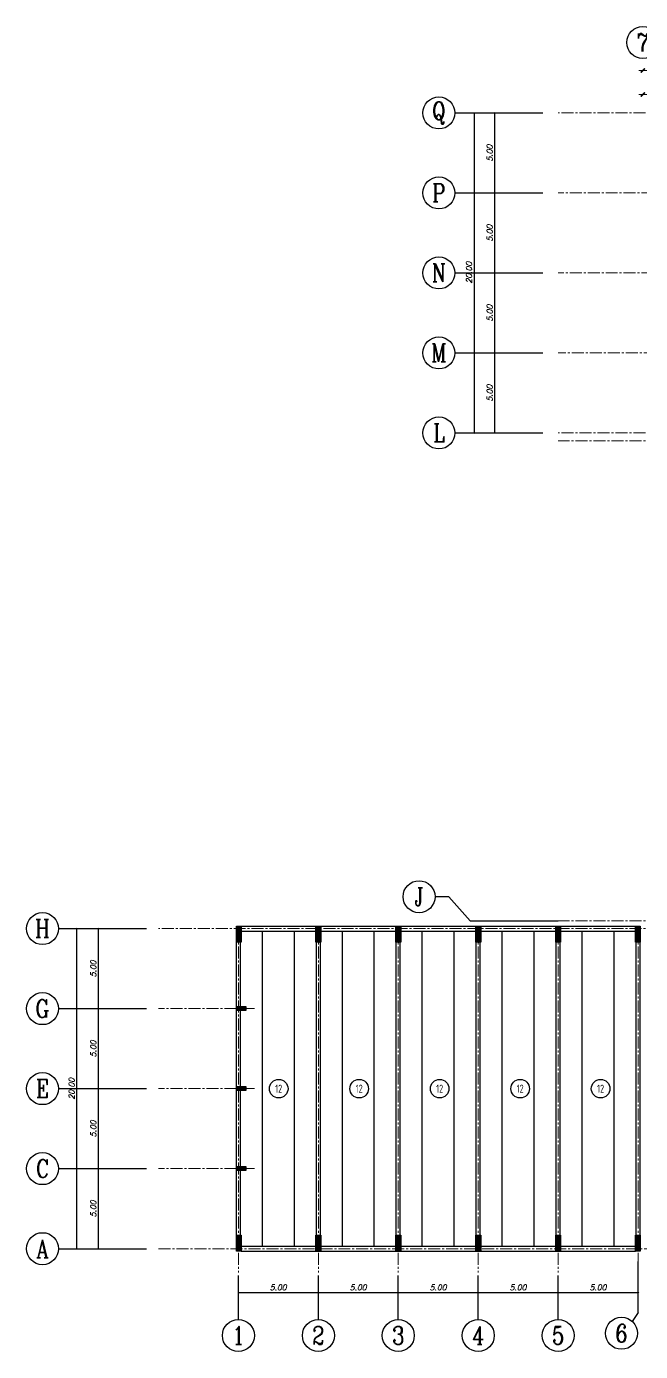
# Model space of a CAD drawing. Header units: metres. Extents: x 202848 to 204724, y 1924431 to 1925550.
# Drawn here: x 203526 to 203564.4, y 1924650.9 to 1924733.7 of the extents above; entities that cross this region are included whole.
import ezdxf
from ezdxf.enums import TextEntityAlignment as Align

# ---------------------------------------------------------------- set-up
doc = ezdxf.new("R2010")
doc.units = ezdxf.units.M
doc.header["$MEASUREMENT"] = 0
doc.linetypes.add('CENTER2', pattern=[1.125, 0.75, -0.125, 0.125, -0.125])
doc.layers.add('Axis', color=1, linetype='CENTER2', lineweight=5)
doc.layers.add('Dimations', color=3, linetype='Continuous', lineweight=5)
for name, color, linetype in [('Axis Name', 8, 'Continuous'), ('Beam', 7, 'Continuous'), ('Columns', 2, 'Continuous'), ('Diaf', 7, 'Continuous'), ('plate', 7, 'Continuous'), ('YQ_DIM', 3, 'Continuous')]:
    doc.layers.add(name, color=color, linetype=linetype)
doc.styles.add('ROMANS', font='romans.shx', dxfattribs={"oblique": 15})
doc.styles.add('YQ_AXIS', font='COMPLEX.SHX', dxfattribs={"width": 0.8, "bigfont": 'GBCBIG.SHX'})
doc.styles.add('YQ_TEXT', font='SUPEROS.SHX', dxfattribs={"width": 0.8, "bigfont": 'HZDX.SHX'})
doc.dimstyles.new('Copy(2) of DIM-50$', dxfattribs={"dimscale": 0, "dimtxt": 0.35, "dimasz": 0.03, "dimexe": 0, "dimexo": 0, "dimgap": 0.15, "dimtad": 1, "dimzin": 0, "dimdsep": 46, "dimtxsty": 'ROMANS', "dimblk1": 'OBLIQUE', "dimblk2": 'DTICK', "dimsah": 1, "dimcen": 0.1, "dimse1": 1, "dimse2": 1, "dimclrd": 2, "dimclre": 51, "dimclrt": 3, "dimaunit": 1, "dimadec": 0, "dimazin": 0, "dimtfac": 1e-05, "dimtmove": 2, "dimatfit": 0, "dimldrblk": 'DTICK', "dimfxl": 0, "dimtolj": 1, "dimtzin": 0, "dimlwe": -1, "dimarcsym": 0})
pattern_1 = [(315, (407154.098923, 3849594.539103), (0.0353553390593, 0.0353553390593), [])]

# ---------------------------------------------------------------- blocks, each defined once
blk = doc.blocks.new('*U23')
at = {"layer": 'Beam'}
for p, q in [((-0.125, 9.15), (-0.125, -9.15)), ((0.125, 9.15), (0.125, -9.15))]:
    blk.add_line(p, q, dxfattribs=at)
blk = doc.blocks.new('*U24')
at = {"layer": 'Beam', "color": 0, "linetype": 'ByBlock', "lineweight": -2, "transparency": 16777216}
for p in [(-25, 0), (-20, 0), (-15, 0), (-10, 0), (-5, 0), (0, 0)]:
    blk.add_blockref('*U23', p, dxfattribs=at)
blk = doc.blocks.new('*U29')
at = {"layer": 'plate'}
for p, q in [((-13.645, -9.85), (-13.645, 9.85)), ((-11.645, -9.85), (-11.645, 9.85)), ((11.645, -9.85), (11.645, 9.7)), ((13.645, -9.85), (13.645, 9.7))]:
    blk.add_line(p, q, dxfattribs=at)
blk = doc.blocks.new('*U30')
at = {"layer": 'plate', "color": 0, "linetype": 'ByBlock', "lineweight": -2, "transparency": 16777216}
for p in [(0, 0), (5, 0), (10, 0), (15, 0), (20, 0)]:
    blk.add_blockref('*U29', p, dxfattribs=at)
blk = doc.blocks.new('_OBLIQUE')
at = {"color": 0, "linetype": 'ByBlock'}
blk.add_line((-0.5, -0.5), (0.5, 0.5), dxfattribs=at)
blk = doc.blocks.new('DTICK')
at = {"color": 3}
blk.add_line((-1, -1), (1, 1), dxfattribs=at)
for p, q in [((-1, 0), (1, 0)), ((0, 1), (0, -1))]:
    blk.add_line(p, q)
blk = doc.blocks.new('*D156')
at = {"layer": 'Defpoints', "color": 0, "lineweight": -2, "transparency": 16777216}
for p in [(203530.497, 1924662.306), (203534.247, 1924662.306), (203534.247, 1924657.306)]:
    blk.add_point(p, dxfattribs=at)
at = {"layer": 'Dimations', "color": 2, "lineweight": -2, "transparency": 16777216}
blk.add_line((203530.497, 1924657.306), (203530.497, 1924662.276), dxfattribs=at)
at = {"layer": 'Dimations', "color": 2, "lineweight": -2, "transparency": 16777216, "xscale": 0.03, "yscale": 0.03, "zscale": 0.03}
for name, p, rotation in [('DTICK', (203530.497, 1924662.306), 90), ('_OBLIQUE', (203530.497, 1924657.306), 270)]:
    blk.add_blockref(name, p, dxfattribs=dict(at, rotation=rotation))
at = {"layer": 'Dimations', "color": 3, "transparency": 16777216, "insert": (203530.172, 1924659.791), "char_height": 0.35, "attachment_point": 5, "rotation": 90, "style": 'ROMANS'}
blk.add_mtext('\\A1;5.00', dxfattribs=at)
blk = doc.blocks.new('*D157')
at = {"layer": 'Defpoints', "color": 0, "lineweight": -2, "transparency": 16777216}
for p in [(203530.497, 1924667.306), (203534.247, 1924667.306), (203534.247, 1924662.306)]:
    blk.add_point(p, dxfattribs=at)
at = {"layer": 'Dimations', "color": 2, "lineweight": -2, "transparency": 16777216}
blk.add_line((203530.497, 1924662.306), (203530.497, 1924667.276), dxfattribs=at)
at = {"layer": 'Dimations', "color": 2, "lineweight": -2, "transparency": 16777216, "xscale": 0.03, "yscale": 0.03, "zscale": 0.03}
for name, p, rotation in [('DTICK', (203530.497, 1924667.306), 90), ('_OBLIQUE', (203530.497, 1924662.306), 270)]:
    blk.add_blockref(name, p, dxfattribs=dict(at, rotation=rotation))
at = {"layer": 'Dimations', "color": 3, "transparency": 16777216, "insert": (203530.172, 1924664.791), "char_height": 0.35, "attachment_point": 5, "rotation": 90, "style": 'ROMANS'}
blk.add_mtext('\\A1;5.00', dxfattribs=at)
blk = doc.blocks.new('*D158')
at = {"layer": 'Defpoints', "color": 0, "lineweight": -2, "transparency": 16777216}
for p in [(203530.497, 1924672.306), (203534.247, 1924672.306), (203534.247, 1924667.306)]:
    blk.add_point(p, dxfattribs=at)
at = {"layer": 'Dimations', "color": 2, "lineweight": -2, "transparency": 16777216}
blk.add_line((203530.497, 1924667.306), (203530.497, 1924672.276), dxfattribs=at)
at = {"layer": 'Dimations', "color": 2, "lineweight": -2, "transparency": 16777216, "xscale": 0.03, "yscale": 0.03, "zscale": 0.03}
for name, p, rotation in [('DTICK', (203530.497, 1924672.306), 90), ('_OBLIQUE', (203530.497, 1924667.306), 270)]:
    blk.add_blockref(name, p, dxfattribs=dict(at, rotation=rotation))
at = {"layer": 'Dimations', "color": 3, "transparency": 16777216, "insert": (203530.172, 1924669.791), "char_height": 0.35, "attachment_point": 5, "rotation": 90, "style": 'ROMANS'}
blk.add_mtext('\\A1;5.00', dxfattribs=at)
blk = doc.blocks.new('*D159')
at = {"layer": 'Defpoints', "color": 0, "lineweight": -2, "transparency": 16777216}
for p in [(203530.497, 1924677.306), (203534.247, 1924677.306), (203534.247, 1924672.306)]:
    blk.add_point(p, dxfattribs=at)
at = {"layer": 'Dimations', "color": 2, "lineweight": -2, "transparency": 16777216}
blk.add_line((203530.497, 1924672.306), (203530.497, 1924677.276), dxfattribs=at)
at = {"layer": 'Dimations', "color": 2, "lineweight": -2, "transparency": 16777216, "xscale": 0.03, "yscale": 0.03, "zscale": 0.03}
for name, p, rotation in [('DTICK', (203530.497, 1924677.306), 90), ('_OBLIQUE', (203530.497, 1924672.306), 270)]:
    blk.add_blockref(name, p, dxfattribs=dict(at, rotation=rotation))
at = {"layer": 'Dimations', "color": 3, "transparency": 16777216, "insert": (203530.172, 1924674.791), "char_height": 0.35, "attachment_point": 5, "rotation": 90, "style": 'ROMANS'}
blk.add_mtext('\\A1;5.00', dxfattribs=at)
blk = doc.blocks.new('*D165')
at = {"layer": 'Defpoints', "color": 0, "lineweight": -2, "transparency": 16777216}
for p in [(203539.247, 1924655.825), (203544.247, 1924655.825), (203544.247, 1924654.559)]:
    blk.add_point(p, dxfattribs=at)
at = {"layer": 'Dimations', "color": 2, "lineweight": -2, "transparency": 16777216}
blk.add_line((203539.247, 1924654.559), (203544.217, 1924654.559), dxfattribs=at)
at = {"layer": 'Dimations', "color": 2, "lineweight": -2, "transparency": 16777216, "xscale": 0.03, "yscale": 0.03, "zscale": 0.03, "rotation": 180}
blk.add_blockref('_OBLIQUE', (203539.247, 1924654.559), dxfattribs=at)
at = {"layer": 'Dimations', "color": 2, "lineweight": -2, "transparency": 16777216, "xscale": 0.03, "yscale": 0.03, "zscale": 0.03}
blk.add_blockref('DTICK', (203544.247, 1924654.559), dxfattribs=at)
at = {"layer": 'Dimations', "color": 3, "transparency": 16777216, "insert": (203541.732, 1924654.884), "char_height": 0.35, "attachment_point": 5, "style": 'ROMANS'}
blk.add_mtext('\\A1;5.00', dxfattribs=at)
blk = doc.blocks.new('*D166')
at = {"layer": 'Defpoints', "color": 0, "lineweight": -2, "transparency": 16777216}
for p in [(203544.247, 1924655.825), (203549.247, 1924655.825), (203549.247, 1924654.559)]:
    blk.add_point(p, dxfattribs=at)
at = {"layer": 'Dimations', "color": 2, "lineweight": -2, "transparency": 16777216}
blk.add_line((203544.247, 1924654.559), (203549.217, 1924654.559), dxfattribs=at)
at = {"layer": 'Dimations', "color": 2, "lineweight": -2, "transparency": 16777216, "xscale": 0.03, "yscale": 0.03, "zscale": 0.03, "rotation": 180}
blk.add_blockref('_OBLIQUE', (203544.247, 1924654.559), dxfattribs=at)
at = {"layer": 'Dimations', "color": 2, "lineweight": -2, "transparency": 16777216, "xscale": 0.03, "yscale": 0.03, "zscale": 0.03}
blk.add_blockref('DTICK', (203549.247, 1924654.559), dxfattribs=at)
at = {"layer": 'Dimations', "color": 3, "transparency": 16777216, "insert": (203546.732, 1924654.884), "char_height": 0.35, "attachment_point": 5, "style": 'ROMANS'}
blk.add_mtext('\\A1;5.00', dxfattribs=at)
blk = doc.blocks.new('*D167')
at = {"layer": 'Defpoints', "color": 0, "lineweight": -2, "transparency": 16777216}
for p in [(203549.247, 1924655.825), (203554.247, 1924655.825), (203554.247, 1924654.559)]:
    blk.add_point(p, dxfattribs=at)
at = {"layer": 'Dimations', "color": 2, "lineweight": -2, "transparency": 16777216}
blk.add_line((203549.247, 1924654.559), (203554.217, 1924654.559), dxfattribs=at)
at = {"layer": 'Dimations', "color": 2, "lineweight": -2, "transparency": 16777216, "xscale": 0.03, "yscale": 0.03, "zscale": 0.03, "rotation": 180}
blk.add_blockref('_OBLIQUE', (203549.247, 1924654.559), dxfattribs=at)
at = {"layer": 'Dimations', "color": 2, "lineweight": -2, "transparency": 16777216, "xscale": 0.03, "yscale": 0.03, "zscale": 0.03}
blk.add_blockref('DTICK', (203554.247, 1924654.559), dxfattribs=at)
at = {"layer": 'Dimations', "color": 3, "transparency": 16777216, "insert": (203551.732, 1924654.884), "char_height": 0.35, "attachment_point": 5, "style": 'ROMANS'}
blk.add_mtext('\\A1;5.00', dxfattribs=at)
blk = doc.blocks.new('*D168')
at = {"layer": 'Defpoints', "color": 0, "lineweight": -2, "transparency": 16777216}
for p in [(203554.247, 1924655.825), (203559.247, 1924655.825), (203559.247, 1924654.559)]:
    blk.add_point(p, dxfattribs=at)
at = {"layer": 'Dimations', "color": 2, "lineweight": -2, "transparency": 16777216}
blk.add_line((203554.247, 1924654.559), (203559.217, 1924654.559), dxfattribs=at)
at = {"layer": 'Dimations', "color": 2, "lineweight": -2, "transparency": 16777216, "xscale": 0.03, "yscale": 0.03, "zscale": 0.03, "rotation": 180}
blk.add_blockref('_OBLIQUE', (203554.247, 1924654.559), dxfattribs=at)
at = {"layer": 'Dimations', "color": 2, "lineweight": -2, "transparency": 16777216, "xscale": 0.03, "yscale": 0.03, "zscale": 0.03}
blk.add_blockref('DTICK', (203559.247, 1924654.559), dxfattribs=at)
at = {"layer": 'Dimations', "color": 3, "transparency": 16777216, "insert": (203556.732, 1924654.884), "char_height": 0.35, "attachment_point": 5, "style": 'ROMANS'}
blk.add_mtext('\\A1;5.00', dxfattribs=at)
blk = doc.blocks.new('*D169')
at = {"layer": 'Defpoints', "color": 0, "lineweight": -2, "transparency": 16777216}
for p in [(203559.247, 1924655.825), (203564.247, 1924655.825), (203564.247, 1924654.559)]:
    blk.add_point(p, dxfattribs=at)
at = {"layer": 'Dimations', "color": 2, "lineweight": -2, "transparency": 16777216}
blk.add_line((203559.247, 1924654.559), (203564.217, 1924654.559), dxfattribs=at)
at = {"layer": 'Dimations', "color": 2, "lineweight": -2, "transparency": 16777216, "xscale": 0.03, "yscale": 0.03, "zscale": 0.03, "rotation": 180}
blk.add_blockref('_OBLIQUE', (203559.247, 1924654.559), dxfattribs=at)
at = {"layer": 'Dimations', "color": 2, "lineweight": -2, "transparency": 16777216, "xscale": 0.03, "yscale": 0.03, "zscale": 0.03}
blk.add_blockref('DTICK', (203564.247, 1924654.559), dxfattribs=at)
at = {"layer": 'Dimations', "color": 3, "transparency": 16777216, "insert": (203561.732, 1924654.884), "char_height": 0.35, "attachment_point": 5, "style": 'ROMANS'}
blk.add_mtext('\\A1;5.00', dxfattribs=at)
blk = doc.blocks.new('*D176')
at = {"layer": 'Defpoints', "color": 0, "lineweight": -2, "transparency": 16777216}
for p in [(203529.152, 1924677.306), (203534.247, 1924677.306), (203534.247, 1924657.306)]:
    blk.add_point(p, dxfattribs=at)
at = {"layer": 'Dimations', "color": 2, "lineweight": -2, "transparency": 16777216}
blk.add_line((203529.152, 1924657.306), (203529.152, 1924677.276), dxfattribs=at)
at = {"layer": 'Dimations', "color": 2, "lineweight": -2, "transparency": 16777216, "xscale": 0.03, "yscale": 0.03, "zscale": 0.03}
for name, p, rotation in [('DTICK', (203529.152, 1924677.306), 90), ('_OBLIQUE', (203529.152, 1924657.306), 270)]:
    blk.add_blockref(name, p, dxfattribs=dict(at, rotation=rotation))
at = {"layer": 'Dimations', "color": 3, "transparency": 16777216, "insert": (203528.827, 1924667.291), "char_height": 0.35, "attachment_point": 5, "rotation": 90, "style": 'ROMANS'}
blk.add_mtext('\\A1;20.00', dxfattribs=at)
blk = doc.blocks.new('*D203')
at = {"layer": 'Defpoints', "color": 0, "lineweight": -2, "transparency": 16777216}
for p in [(203555.286, 1924713.286), (203559.036, 1924713.286), (203559.036, 1924708.286)]:
    blk.add_point(p, dxfattribs=at)
at = {"layer": 'Dimations', "color": 2, "lineweight": -2, "transparency": 16777216}
blk.add_line((203555.286, 1924708.286), (203555.286, 1924713.256), dxfattribs=at)
at = {"layer": 'Dimations', "color": 2, "lineweight": -2, "transparency": 16777216, "xscale": 0.03, "yscale": 0.03, "zscale": 0.03}
for name, p, rotation in [('DTICK', (203555.286, 1924713.286), 90), ('_OBLIQUE', (203555.286, 1924708.286), 270)]:
    blk.add_blockref(name, p, dxfattribs=dict(at, rotation=rotation))
at = {"layer": 'Dimations', "color": 3, "transparency": 16777216, "insert": (203554.961, 1924710.771), "char_height": 0.35, "attachment_point": 5, "rotation": 90, "style": 'ROMANS'}
blk.add_mtext('\\A1;5.00', dxfattribs=at)
blk = doc.blocks.new('*D200')
at = {"layer": 'Defpoints', "color": 0, "lineweight": -2, "transparency": 16777216}
for p in [(203555.286, 1924718.286), (203559.036, 1924718.286), (203559.036, 1924713.286)]:
    blk.add_point(p, dxfattribs=at)
at = {"layer": 'Dimations', "color": 2, "lineweight": -2, "transparency": 16777216}
blk.add_line((203555.286, 1924713.286), (203555.286, 1924718.256), dxfattribs=at)
at = {"layer": 'Dimations', "color": 2, "lineweight": -2, "transparency": 16777216, "xscale": 0.03, "yscale": 0.03, "zscale": 0.03}
for name, p, rotation in [('DTICK', (203555.286, 1924718.286), 90), ('_OBLIQUE', (203555.286, 1924713.286), 270)]:
    blk.add_blockref(name, p, dxfattribs=dict(at, rotation=rotation))
at = {"layer": 'Dimations', "color": 3, "transparency": 16777216, "insert": (203554.961, 1924715.771), "char_height": 0.35, "attachment_point": 5, "rotation": 90, "style": 'ROMANS'}
blk.add_mtext('\\A1;5.00', dxfattribs=at)
blk = doc.blocks.new('*D201')
at = {"layer": 'Defpoints', "color": 0, "lineweight": -2, "transparency": 16777216}
for p in [(203555.286, 1924723.286), (203559.036, 1924723.286), (203559.036, 1924718.286)]:
    blk.add_point(p, dxfattribs=at)
at = {"layer": 'Dimations', "color": 2, "lineweight": -2, "transparency": 16777216}
blk.add_line((203555.286, 1924718.286), (203555.286, 1924723.256), dxfattribs=at)
at = {"layer": 'Dimations', "color": 2, "lineweight": -2, "transparency": 16777216, "xscale": 0.03, "yscale": 0.03, "zscale": 0.03}
for name, p, rotation in [('DTICK', (203555.286, 1924723.286), 90), ('_OBLIQUE', (203555.286, 1924718.286), 270)]:
    blk.add_blockref(name, p, dxfattribs=dict(at, rotation=rotation))
at = {"layer": 'Dimations', "color": 3, "transparency": 16777216, "insert": (203554.961, 1924720.771), "char_height": 0.35, "attachment_point": 5, "rotation": 90, "style": 'ROMANS'}
blk.add_mtext('\\A1;5.00', dxfattribs=at)
blk = doc.blocks.new('*D202')
at = {"layer": 'Defpoints', "color": 0, "lineweight": -2, "transparency": 16777216}
for p in [(203555.286, 1924728.286), (203559.036, 1924728.286), (203559.036, 1924723.286)]:
    blk.add_point(p, dxfattribs=at)
at = {"layer": 'Dimations', "color": 2, "lineweight": -2, "transparency": 16777216}
blk.add_line((203555.286, 1924723.286), (203555.286, 1924728.256), dxfattribs=at)
at = {"layer": 'Dimations', "color": 2, "lineweight": -2, "transparency": 16777216, "xscale": 0.03, "yscale": 0.03, "zscale": 0.03}
for name, p, rotation in [('DTICK', (203555.286, 1924728.286), 90), ('_OBLIQUE', (203555.286, 1924723.286), 270)]:
    blk.add_blockref(name, p, dxfattribs=dict(at, rotation=rotation))
at = {"layer": 'Dimations', "color": 3, "transparency": 16777216, "insert": (203554.961, 1924725.771), "char_height": 0.35, "attachment_point": 5, "rotation": 90, "style": 'ROMANS'}
blk.add_mtext('\\A1;5.00', dxfattribs=at)
blk = doc.blocks.new('*D204')
at = {"layer": 'Defpoints', "color": 0, "lineweight": -2, "transparency": 16777216}
for p in [(203559.247, 1924728.286), (203553.996, 1924708.286), (203559.247, 1924708.286)]:
    blk.add_point(p, dxfattribs=at)
at = {"layer": 'Dimations', "color": 2, "lineweight": -2, "transparency": 16777216}
blk.add_line((203553.996, 1924728.286), (203553.996, 1924708.316), dxfattribs=at)
at = {"layer": 'Dimations', "color": 2, "lineweight": -2, "transparency": 16777216, "xscale": 0.03, "yscale": 0.03, "zscale": 0.03}
for name, p, rotation in [('_OBLIQUE', (203553.996, 1924728.286), 90), ('DTICK', (203553.996, 1924708.286), 270)]:
    blk.add_blockref(name, p, dxfattribs=dict(at, rotation=rotation))
at = {"layer": 'Dimations', "color": 3, "transparency": 16777216, "insert": (203553.671, 1924718.301), "char_height": 0.35, "attachment_point": 5, "rotation": 90, "style": 'ROMANS'}
blk.add_mtext('\\A1;20.00', dxfattribs=at)
blk = doc.blocks.new('YQTICK')
blk.add_line((-1, 0), (1, 0))
at = {"const_width": 0.4}
blk.add_lwpolyline([(0.53, 0.53), (-0.53, -0.53)], dxfattribs=at)
blk = doc.blocks.new('*U879')
at = {"layer": 'YQ_DIM', "lineweight": -2}
blk.add_circle((1.846, 0), 0.583, dxfattribs=at)
at = {"layer": 'YQ_DIM', "lineweight": -2, "style": 'YQ_TEXT', "width": 0.8}
blk.add_text('12', height=0.5, dxfattribs=at).set_placement((1.846, 0), align=Align.MIDDLE)
blk = doc.blocks.new('*U880')
at = {"color": 0, "linetype": 'ByBlock', "lineweight": -2, "transparency": 16777216}
for p in [(203565.213, 1924718.286), (203570.245, 1924718.286), (203575.277, 1924718.286), (203580.309, 1924718.286), (203585.341, 1924718.286), (203590.373, 1924718.286), (203595.405, 1924718.286), (203600.437, 1924718.286), (203605.469, 1924718.286), (203610.501, 1924718.286)]:
    blk.add_blockref('*U879', p, dxfattribs=at)

msp = doc.modelspace()

# ---------------------------------------------------------------- hatches: boundary and pattern name
at = {"layer": 'Columns'}
h = msp.add_hatch(dxfattribs=at)
h.set_pattern_fill('ANSI31', color=256, scale=0.2, angle=180)
h.set_pattern_definition([(225, (407157.42132, 3849404.40543), (0.01767766952966, -0.01767766952966), [])])
h.paths.add_polyline_path([(203539.422, 1924677.4556), (203539.122, 1924677.4556), (203539.122, 1924676.4556), (203539.422, 1924676.4556)])
h = msp.add_hatch(dxfattribs=at)
h.set_pattern_fill('ANSI31', color=256, scale=0.2, angle=180)
h.set_pattern_definition([(225, (407162.39632, 3849404.40543), (0.01767766952966, -0.01767766952966), [])])
h.paths.add_polyline_path([(203544.397, 1924677.4556), (203544.097, 1924677.4556), (203544.097, 1924676.4556), (203544.397, 1924676.4556)])
h = msp.add_hatch(dxfattribs=at)
h.set_pattern_fill('ANSI31', color=256, scale=0.2, angle=180)
h.set_pattern_definition([(225, (407167.39632, 3849404.40543), (0.01767766952966, -0.01767766952966), [])])
h.paths.add_polyline_path([(203549.397, 1924677.4556), (203549.097, 1924677.4556), (203549.097, 1924676.4556), (203549.397, 1924676.4556)])
h = msp.add_hatch(dxfattribs=at)
h.set_pattern_fill('ANSI31', color=256, scale=0.2, angle=180)
h.set_pattern_definition([(225, (407172.39632, 3849404.40543), (0.01767766952966, -0.01767766952966), [])])
h.paths.add_polyline_path([(203554.397, 1924677.4556), (203554.097, 1924677.4556), (203554.097, 1924676.4556), (203554.397, 1924676.4556)])
h = msp.add_hatch(dxfattribs=at)
h.set_pattern_fill('ANSI31', color=256, scale=0.2, angle=180)
h.set_pattern_definition([(225, (407177.39632, 3849404.40543), (0.01767766952966, -0.01767766952966), [])])
h.paths.add_polyline_path([(203559.397, 1924677.4556), (203559.097, 1924677.4556), (203559.097, 1924676.4556), (203559.397, 1924676.4556)])
h = msp.add_hatch(dxfattribs=at)
h.set_pattern_fill('ANSI31', color=256, scale=0.2, angle=180)
h.set_pattern_definition([(225, (407182.37132, 3849404.40543), (0.01767766952966, -0.01767766952966), [])])
h.paths.add_polyline_path([(203564.372, 1924677.4556), (203564.072, 1924677.4556), (203564.072, 1924676.4556), (203564.372, 1924676.4556)])
at = {"layer": 'Columns', "transparency": 33554687}
h = msp.add_hatch(dxfattribs=at)
h.set_pattern_fill('ANSI31', color=256, scale=0.4, angle=270)
h.set_pattern_definition(pattern_1)
h.paths.add_polyline_path([(203539.722, 1924672.1806), (203539.722, 1924672.4306), (203539.122, 1924672.4306), (203539.122, 1924672.1806)])
h = msp.add_hatch(dxfattribs=at)
h.set_pattern_fill('ANSI31', color=256, scale=0.4, angle=270)
h.set_pattern_definition(pattern_1)
h.paths.add_polyline_path([(203539.722, 1924667.1806), (203539.722, 1924667.4306), (203539.122, 1924667.4306), (203539.122, 1924667.1806)])
h = msp.add_hatch(dxfattribs=at)
h.set_pattern_fill('ANSI31', color=256, scale=0.4, angle=270)
h.set_pattern_definition(pattern_1)
h.paths.add_polyline_path([(203539.722, 1924662.1806), (203539.722, 1924662.4306), (203539.122, 1924662.4306), (203539.122, 1924662.1806)])
at = {"layer": 'Columns'}
h = msp.add_hatch(dxfattribs=at)
h.set_pattern_fill('ANSI31', color=256, scale=0.2, angle=180)
h.set_pattern_definition([(225, (407157.42132, 3849385.10543), (0.01767766952966, -0.01767766952966), [])])
h.paths.add_polyline_path([(203539.422, 1924658.1556), (203539.122, 1924658.1556), (203539.122, 1924657.1556), (203539.422, 1924657.1556)])
h = msp.add_hatch(dxfattribs=at)
h.set_pattern_fill('ANSI31', color=256, scale=0.2, angle=180)
h.set_pattern_definition([(225, (407162.39632, 3849385.10543), (0.01767766952966, -0.01767766952966), [])])
h.paths.add_polyline_path([(203544.397, 1924658.1556), (203544.097, 1924658.1556), (203544.097, 1924657.1556), (203544.397, 1924657.1556)])
h = msp.add_hatch(dxfattribs=at)
h.set_pattern_fill('ANSI31', color=256, scale=0.2, angle=180)
h.set_pattern_definition([(225, (407167.39632, 3849385.10543), (0.01767766952966, -0.01767766952966), [])])
h.paths.add_polyline_path([(203549.397, 1924658.1556), (203549.097, 1924658.1556), (203549.097, 1924657.1556), (203549.397, 1924657.1556)])
h = msp.add_hatch(dxfattribs=at)
h.set_pattern_fill('ANSI31', color=256, scale=0.2, angle=180)
h.set_pattern_definition([(225, (407172.39632, 3849385.10543), (0.01767766952966, -0.01767766952966), [])])
h.paths.add_polyline_path([(203554.397, 1924658.1556), (203554.097, 1924658.1556), (203554.097, 1924657.1556), (203554.397, 1924657.1556)])
h = msp.add_hatch(dxfattribs=at)
h.set_pattern_fill('ANSI31', color=256, scale=0.2, angle=180)
h.set_pattern_definition([(225, (407177.39632, 3849385.10543), (0.01767766952966, -0.01767766952966), [])])
h.paths.add_polyline_path([(203559.397, 1924658.1556), (203559.097, 1924658.1556), (203559.097, 1924657.1556), (203559.397, 1924657.1556)])
h = msp.add_hatch(dxfattribs=at)
h.set_pattern_fill('ANSI31', color=256, scale=0.2, angle=180)
h.set_pattern_definition([(225, (407182.37132, 3849385.10543), (0.01767766952966, -0.01767766952966), [])])
h.paths.add_polyline_path([(203564.372, 1924658.1556), (203564.072, 1924658.1556), (203564.072, 1924657.1556), (203564.372, 1924657.1556)])

# ---------------------------------------------------------------- linework, layer by layer
at = {"layer": 'Axis'}
for p, q in [((203619.827, 1924728.2856), (203559.247, 1924728.2856)), ((203565.2132, 1924723.2856), (203559.247, 1924723.2856)), ((203565.2132, 1924718.2856), (203559.247, 1924718.2856)), ((203565.3548, 1924713.2856), (203559.247, 1924713.2856)), ((203619.827, 1924708.2856), (203559.247, 1924708.2856)), ((203594.827, 1924707.7956), (203559.247, 1924707.7956)), ((203594.827, 1924677.3056), (203534.247, 1924677.3056)), ((203539.247, 1924677.3056), (203539.247, 1924655.8247)), ((203544.247, 1924677.3056), (203544.247, 1924655.8247)), ((203549.247, 1924677.3056), (203549.247, 1924655.8247)), ((203554.247, 1924677.3056), (203554.247, 1924655.8247)), ((203594.827, 1924677.7956), (203559.247, 1924677.7956)), ((203559.247, 1924677.3056), (203559.247, 1924655.8247)), ((203564.247, 1924677.3056), (203564.247, 1924655.8247)), ((203540.247, 1924672.3056), (203534.247, 1924672.3056)), ((203540.247, 1924667.3056), (203534.247, 1924667.3056)), ((203540.247, 1924662.3056), (203534.247, 1924662.3056)), ((203534.247, 1924657.3056), (203594.827, 1924657.3056))]:
    msp.add_line(p, q, dxfattribs=at)
at = {"layer": 'Axis Name'}
for p, q in [((203552.7855, 1924728.2856), (203558.2855, 1924728.2856)), ((203552.7855, 1924723.2856), (203558.2855, 1924723.2856)), ((203552.7855, 1924718.2856), (203558.2855, 1924718.2856)), ((203552.7855, 1924713.2856), (203558.2855, 1924713.2856)), ((203552.7855, 1924708.2856), (203558.2855, 1924708.2856)), ((203552.4138, 1924679.3019), (203551.5445, 1924679.3019)), ((203553.747, 1924677.7956), (203552.4138, 1924679.3019)), ((203527.997, 1924677.3056), (203533.497, 1924677.3056)), ((203553.747, 1924677.7956), (203559.247, 1924677.7956)), ((203527.997, 1924672.3056), (203533.497, 1924672.3056)), ((203527.997, 1924667.3056), (203533.497, 1924667.3056)), ((203527.997, 1924662.3056), (203533.497, 1924662.3056)), ((203527.997, 1924657.3056), (203533.497, 1924657.3056)), ((203564.247, 1924653.3153), (203564.247, 1924656.4976)), ((203539.247, 1924652.8788), (203539.247, 1924655.6288)), ((203544.247, 1924652.8788), (203544.247, 1924655.6288)), ((203549.247, 1924652.8788), (203549.247, 1924655.6288)), ((203554.247, 1924652.8788), (203554.247, 1924655.6288)), ((203559.247, 1924652.8788), (203559.247, 1924655.6288)), ((203564.247, 1924653.3153), (203563.8704, 1924652.7637))]:
    msp.add_line(p, q, dxfattribs=at)
for centre in [(203564.537, 1924732.6887), (203551.7855, 1924728.2856), (203551.7855, 1924723.2856), (203551.7855, 1924718.2856), (203551.7855, 1924713.2856), (203551.7855, 1924708.2856), (203550.5445, 1924679.3019), (203526.997, 1924677.3056), (203526.997, 1924672.3056), (203526.997, 1924667.3056), (203526.997, 1924662.3056), (203526.997, 1924657.3056), (203563.2055, 1924652.0168), (203539.247, 1924651.8788), (203544.247, 1924651.8788), (203549.247, 1924651.8788), (203554.247, 1924651.8788), (203559.247, 1924651.8788)]:
    msp.add_circle(centre, 1, dxfattribs=at)
at = {"layer": 'Columns'}
for points in [[(203539.422, 1924676.4556), (203539.122, 1924676.4556), (203539.122, 1924677.4556), (203539.422, 1924677.4556)], [(203544.397, 1924676.4556), (203544.097, 1924676.4556), (203544.097, 1924677.4556), (203544.397, 1924677.4556)], [(203549.397, 1924676.4556), (203549.097, 1924676.4556), (203549.097, 1924677.4556), (203549.397, 1924677.4556)], [(203554.397, 1924676.4556), (203554.097, 1924676.4556), (203554.097, 1924677.4556), (203554.397, 1924677.4556)], [(203559.397, 1924676.4556), (203559.097, 1924676.4556), (203559.097, 1924677.4556), (203559.397, 1924677.4556)], [(203564.372, 1924676.4556), (203564.072, 1924676.4556), (203564.072, 1924677.4556), (203564.372, 1924677.4556)], [(203539.722, 1924672.4306), (203539.722, 1924672.1806), (203539.122, 1924672.1806), (203539.122, 1924672.4306)], [(203539.722, 1924667.4306), (203539.722, 1924667.1806), (203539.122, 1924667.1806), (203539.122, 1924667.4306)], [(203539.722, 1924662.4306), (203539.722, 1924662.1806), (203539.122, 1924662.1806), (203539.122, 1924662.4306)], [(203539.422, 1924657.1556), (203539.122, 1924657.1556), (203539.122, 1924658.1556), (203539.422, 1924658.1556)], [(203544.397, 1924657.1556), (203544.097, 1924657.1556), (203544.097, 1924658.1556), (203544.397, 1924658.1556)], [(203549.397, 1924657.1556), (203549.097, 1924657.1556), (203549.097, 1924658.1556), (203549.397, 1924658.1556)], [(203554.397, 1924657.1556), (203554.097, 1924657.1556), (203554.097, 1924658.1556), (203554.397, 1924658.1556)], [(203559.397, 1924657.1556), (203559.097, 1924657.1556), (203559.097, 1924658.1556), (203559.397, 1924658.1556)], [(203564.372, 1924657.1556), (203564.072, 1924657.1556), (203564.072, 1924658.1556), (203564.372, 1924658.1556)]]:
    msp.add_lwpolyline(points, close=True, dxfattribs=at)
at = {"layer": 'Diaf'}
for p, q in [((203539.422, 1924677.4556), (203564.072, 1924677.4556)), ((203539.422, 1924677.1556), (203564.072, 1924677.1556)), ((203539.422, 1924657.4556), (203564.072, 1924657.4556)), ((203539.422, 1924657.1556), (203564.072, 1924657.1556))]:
    msp.add_line(p, q, dxfattribs=at)

# ---------------------------------------------------------------- block references
at = {"lineweight": -2}
msp.add_blockref('*U880', (-25.29, -50.9809), dxfattribs=at)
at = {"layer": 'Beam', "rotation": 180}
msp.add_blockref('*U24', (203539.247, 1924667.3056), dxfattribs=at)
at = {"layer": 'Dimations', "xscale": 0.25, "yscale": 0.25, "zscale": 0.25, "rotation": 180}
for p in [(203564.537, 1924730.9446), (203564.537, 1924729.4446)]:
    msp.add_blockref('YQTICK', p, dxfattribs=at)
at = {"layer": 'plate'}
msp.add_blockref('*U30', (203554.392, 1924667.3056), dxfattribs=at)

# ---------------------------------------------------------------- texts
at = {"layer": 'Axis Name', "color": 7, "style": 'YQ_AXIS', "width": 0.8}
for s, p in [('7', (203564.537, 1924732.6887)), ('Q', (203551.7855, 1924728.2856)), ('P', (203551.7855, 1924723.2856)), ('N', (203551.7855, 1924718.2856)), ('M', (203551.7855, 1924713.2856)), ('L', (203551.7855, 1924708.2856)), ('J', (203550.5445, 1924679.3019)), ('H', (203526.997, 1924677.3056)), ('G', (203526.997, 1924672.3056)), ('E', (203526.997, 1924667.3056)), ('C', (203526.997, 1924662.3056)), ('A', (203526.997, 1924657.3056)), ('1', (203539.247, 1924651.8788)), ('2', (203544.247, 1924651.8788)), ('3', (203549.247, 1924651.8788)), ('4', (203554.247, 1924651.8788)), ('5', (203559.247, 1924651.8788)), ('6', (203563.2055, 1924652.0168))]:
    msp.add_text(s, height=1.125, dxfattribs=at).set_placement(p, align=Align.MIDDLE)

# ---------------------------------------------------------------- dimensions: what is measured, and where the dimension line sits
at = {"layer": 'Dimations'}
for base, p1, p2, picture, middle in [((203553.9957, 1924708.2856), (203559.247, 1924728.2856), (203559.247, 1924708.2856), '*D204', (203553.6707, 1924718.3006)), ((203555.2855, 1924728.2856), (203559.0355, 1924723.2856), (203559.0355, 1924728.2856), '*D202', (203554.9605, 1924725.7706)), ((203555.2855, 1924723.2856), (203559.0355, 1924718.2856), (203559.0355, 1924723.2856), '*D201', (203554.9605, 1924720.7706)), ((203555.2855, 1924718.2856), (203559.0355, 1924713.2856), (203559.0355, 1924718.2856), '*D200', (203554.9605, 1924715.7706)), ((203555.2855, 1924713.2856), (203559.0355, 1924708.2856), (203559.0355, 1924713.2856), '*D203', (203554.9605, 1924710.7706)), ((203529.1516, 1924677.3056), (203534.247, 1924657.3056), (203534.247, 1924677.3056), '*D176', (203528.8266, 1924667.2906)), ((203530.497, 1924677.3056), (203534.247, 1924672.3056), (203534.247, 1924677.3056), '*D159', (203530.172, 1924674.7906)), ((203530.497, 1924672.3056), (203534.247, 1924667.3056), (203534.247, 1924672.3056), '*D158', (203530.172, 1924669.7906)), ((203530.497, 1924667.3056), (203534.247, 1924662.3056), (203534.247, 1924667.3056), '*D157', (203530.172, 1924664.7906)), ((203530.497, 1924662.3056), (203534.247, 1924657.3056), (203534.247, 1924662.3056), '*D156', (203530.172, 1924659.7906))]:
    dim = msp.add_linear_dim(base=base, p1=p1, p2=p2, angle=90, dimstyle='Copy(2) of DIM-50$', override={"dimscale": 1}, dxfattribs=at)
    dim.commit()
    dim.dimension.update_dxf_attribs({"geometry": picture, "text_midpoint": middle})
for base, p1, p2, picture, middle in [((203544.247, 1924654.5591), (203539.247, 1924655.8247), (203544.247, 1924655.8247), '*D165', (203541.732, 1924654.8841)), ((203549.247, 1924654.5591), (203544.247, 1924655.8247), (203549.247, 1924655.8247), '*D166', (203546.732, 1924654.8841)), ((203554.247, 1924654.5591), (203549.247, 1924655.8247), (203554.247, 1924655.8247), '*D167', (203551.732, 1924654.8841)), ((203559.247, 1924654.5591), (203554.247, 1924655.8247), (203559.247, 1924655.8247), '*D168', (203556.732, 1924654.8841)), ((203564.247, 1924654.5591), (203559.247, 1924655.8247), (203564.247, 1924655.8247), '*D169', (203561.732, 1924654.8841))]:
    dim = msp.add_linear_dim(base=base, p1=p1, p2=p2, dimstyle='Copy(2) of DIM-50$', override={"dimscale": 1}, dxfattribs=at)
    dim.commit()
    dim.dimension.update_dxf_attribs({"geometry": picture, "text_midpoint": middle})

doc.saveas('drawing.dxf')
